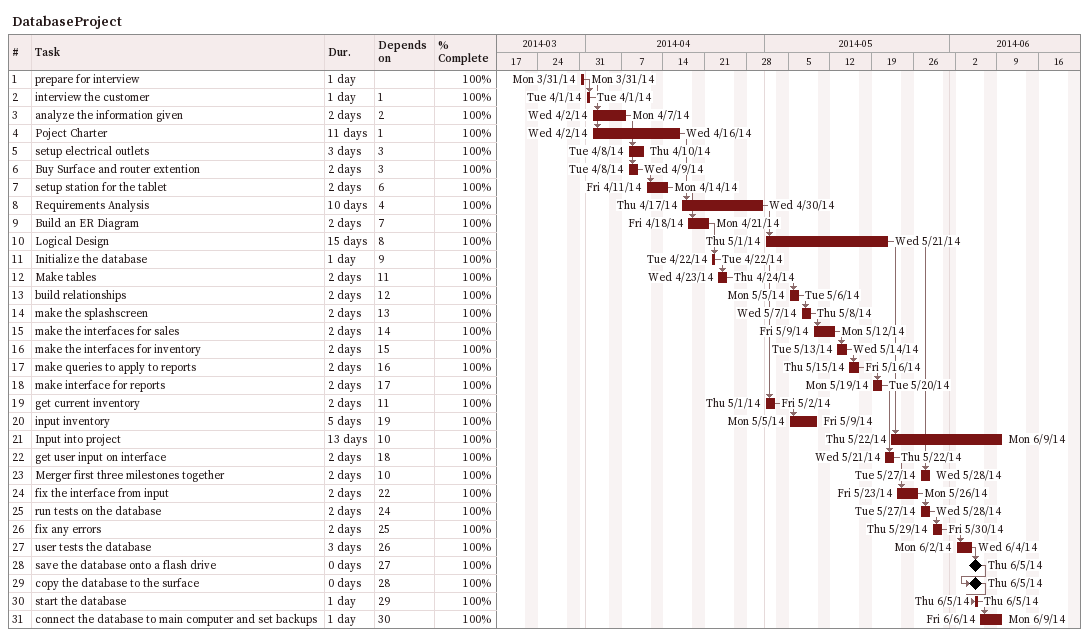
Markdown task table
DatabaseProject

| ID | Task | Duration | Start | Finish | Predecessors | % complete |
|---|---|---|---|---|---|---|
| 1 | prepare for interview | 1d | 2014-03-31 | 2014-03-31 |  | 100 |
| 2 | interview the customer | 1d | 2014-04-01 | 2014-04-01 | 1 | 100 |
| 3 | analyze the information given | 2d | 2014-04-02 | 2014-04-07 | 2 | 100 |
| 4 | Poject Charter | 11d | 2014-04-02 | 2014-04-16 | 1 | 100 |
| 5 | setup electrical outlets | 3d | 2014-04-08 | 2014-04-10 | 3 | 100 |
| 6 | Buy Surface and router extention | 2d | 2014-04-08 | 2014-04-09 | 3 | 100 |
| 7 | setup station for the tablet | 2d | 2014-04-11 | 2014-04-14 | 6 | 100 |
| 8 | Requirements Analysis | 10d | 2014-04-17 | 2014-04-30 | 4 | 100 |
| 9 | Build an ER Diagram | 2d | 2014-04-18 | 2014-04-21 | 7 | 100 |
| 10 | Logical Design | 15d | 2014-05-01 | 2014-05-21 | 8 | 100 |
| 11 | Initialize the database | 1d | 2014-04-22 | 2014-04-22 | 9 | 100 |
| 12 | Make tables | 2d | 2014-04-23 | 2014-04-24 | 11 | 100 |
| 13 | build relationships | 2d | 2014-05-05 | 2014-05-06 | 12 | 100 |
| 14 | make the splashscreen | 2d | 2014-05-07 | 2014-05-08 | 13 | 100 |
| 15 | make the interfaces for sales | 2d | 2014-05-09 | 2014-05-12 | 14 | 100 |
| 16 | make the interfaces for inventory | 2d | 2014-05-13 | 2014-05-14 | 15 | 100 |
| 17 | make queries to apply to reports | 2d | 2014-05-15 | 2014-05-16 | 16 | 100 |
| 18 | make interface for reports | 2d | 2014-05-19 | 2014-05-20 | 17 | 100 |
| 19 | get current inventory | 2d | 2014-05-01 | 2014-05-02 | 11 | 100 |
| 20 | input inventory | 5d | 2014-05-05 | 2014-05-09 | 19 | 100 |
| 21 | Input into project | 13d | 2014-05-22 | 2014-06-09 | 10 | 100 |
| 22 | get user input on interface | 2d | 2014-05-21 | 2014-05-22 | 18 | 100 |
| 23 | Merger first three milestones together | 2d | 2014-05-27 | 2014-05-28 | 10 | 100 |
| 24 | fix the interface from input | 2d | 2014-05-23 | 2014-05-26 | 22 | 100 |
| 25 | run tests on the database | 2d | 2014-05-27 | 2014-05-28 | 24 | 100 |
| 26 | fix any errors | 2d | 2014-05-29 | 2014-05-30 | 25 | 100 |
| 27 | user tests the database | 3d | 2014-06-02 | 2014-06-04 | 26 | 100 |
| 28 | save the database onto a flash drive | 0d | 2014-06-05 | 2014-06-05 | 27 | 100 |
| 29 | copy the database to the surface | 0d | 2014-06-05 | 2014-06-05 | 28 | 100 |
| 30 | start the database | 1d | 2014-06-05 | 2014-06-05 | 29 | 100 |
| 31 | connect the database to main computer and set backups | 1d | 2014-06-06 | 2014-06-09 | 30 | 100 |
